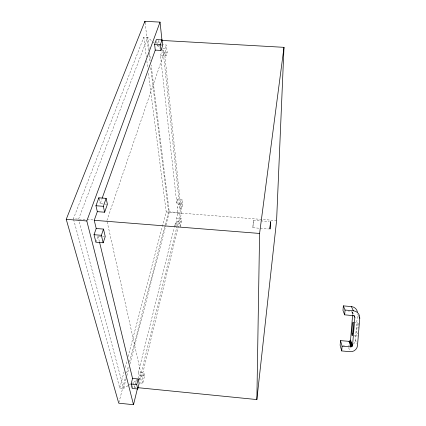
<?xml version="1.0" encoding="UTF-8"?>
<svg xmlns="http://www.w3.org/2000/svg" width="426" height="426" viewBox="0 0 426 426"><rect width="100%" height="100%" fill="white"/><g stroke="black" fill="none" stroke-linecap="round" stroke-linejoin="round"><path stroke-width="0.32" stroke-dasharray="2.13 1.6" d="M352.643 314.761L352.803 312.817L351.967 311.534L353.495 314.835M353.42 344.07A6.699 6.566 18.3 0 0 355.332 340.001L357.451 314.404M139.808 382.915L142.811 383.214L144.547 375.961L143.85 372.75L138.455 372.223L174.218 227.575M180.374 226.286L181.407 221.957L181.039 218.458L176.556 218.107L177.844 212.899L177.285 207.851L178.19 204.235L177.669 199.427L182.163 199.767L182.653 204.576L181.769 208.197L177.285 207.851M139.02 378.938L141.767 377.25L181.433 213.442L164.473 51.823L162.013 49.698M142.811 383.214L142.098 380.019L143.85 372.75M180.225 226.904L179.841 223.41L181.039 218.458M139.499 380.13L176.87 226.904M177.03 226.254L180.342 212.675L162.865 48.591M181.769 208.197L181.274 203.394L182.163 199.767M138.445 378.453L139.185 375.434L138.455 372.223M175.741 226.547L176.955 221.605L176.556 218.107M136.032 387.49L134.712 387.362L135.159 385.541M135.308 384.934L136.655 379.481M174.378 226.93L175.336 223.054L179.841 223.41M132.348 387.804L132.976 385.29M133.13 384.662L133.599 382.782L136.064 383.027M181.274 203.394L176.758 203.048L177.669 199.427M118.918 402.549L125.606 376.856M126.613 373L128.45 365.934M129.456 362.079L168.59 211.765L150.469 66.115M126.112 378.762L123.615 388.405L119.786 388.027L73.554 219.433M126.948 375.546L128.95 367.824M129.951 363.969L165.799 225.689M165.964 225.045L169.298 212.18L151.145 65.093M119.786 388.027L124.025 371.957M125.207 367.462L127.241 359.746M128.088 356.535L166.204 211.94L148.285 72.122M176.758 203.048L160.474 55.534L165.996 55.859L167.178 52.334L166.438 45.028L161.518 44.746M165.996 55.859L165.235 48.537L166.438 45.028M106.894 220.577L164.473 51.823M95.893 242.186L98.033 235.999L101.968 236.318M160.474 55.534L161.694 52.015L167.178 52.334M106.75 204.219L100.179 203.708L101.974 198.713M157.583 43.617L158.791 40.257L159.67 48.213M78.544 219.204L147.721 37.387L143.802 37.168L73.379 218.794L86.457 219.587M252.868 227.724L253.433 220.306L252.868 227.724L268.673 228.975M128.013 385.7L123.615 388.405L78.714 219.843M128.567 385.365L130.218 384.348M130.766 384.012L136.815 380.29M87.117 219.619L93.709 219.938M156.981 45.3L160.762 45.513M161.395 45.55L162.652 45.625M162.764 48.394L165.235 48.537M178.19 204.235L182.653 204.576M168.59 211.765L180.342 212.675M166.204 211.94L181.433 213.442M177.844 212.899L276.596 220.577M253.433 220.306L269.248 221.541M176.955 221.605L181.407 221.957M102.623 236.371L104.588 236.531M353.676 322.189L357.893 322.567M354.081 335.869L357.11 336.146M343.212 345.486L344.437 345.598M348.228 310.98L349.538 311.108M139.185 375.434L144.547 375.961M139.68 379.779L142.098 380.019M154.127 42.909L147.721 37.387L149.105 48.601M157.082 45.454L159.548 47.579M358.069 314.867L358.921 316.55M352.355 311.885L353.676 314.537M351.503 311.294L353.016 314.585M355.332 340.001L356.775 343.691M348.686 347.669L349.815 351.125M98.033 235.999L99.439 241.798M134.296 385.642L134.712 387.362M99.109 198.985L100.179 203.708M107.182 221.877L141.767 377.25M143.802 37.168L146.336 56.956M146.848 60.913L147.774 68.165M145.053 22.621L148.578 50.955M149.073 54.911L149.973 62.159M149.595 52.558L150.575 60.476M175.336 223.054L175.672 225.966M156.55 41.492L156.768 43.399M357.297 335.794A6.821 0.644 -86.2 0 1 356.764 331.204A6.821 0.644 -86.2 0 1 357.803 322.706A6.821 0.644 -86.2 0 1 358.218 328.217M357.835 332.839A6.821 0.644 -86.2 0 1 357.707 333.808M349.863 345.875A6.699 6.566 18.3 0 1 348.122 345.939"/><path stroke-width="0.64" d="M138.013 387.692L256.862 399.567L259.588 233.448L283.993 47.334L161.438 40.411M283.993 47.334L276.596 220.577L256.862 399.567M352.59 315.41L350.55 340.076L349.964 340.912L349.022 341.338L340.518 340.624L340.14 345.204L341.7 350.928L350.002 351.7A6.965 6.821 18.5 0 0 357.499 345.534L359.768 318.233L359.203 317.109M357.419 312.024A6.704 6.587 14.7 0 0 351.37 306.582L343.361 305.884L342.983 310.479L344.661 314.83L353.521 315.682L354.411 316.294L354.874 317.263L352.531 345.608L351.913 346.476L350.939 346.918L342.089 346.173L340.518 340.624M341.7 350.928L342.089 346.173M344.661 314.83L345.055 310.048L343.361 305.884M162.018 40.651L160.048 22.12L144.888 21.3L66.232 219.321L118.747 403.193L133.508 404.7L137.449 388.539M132.539 378.405L131.112 384.082L132.188 388.427L137.763 388.986L139.137 383.331L138.13 378.959L132.539 378.405L99.599 242.442M137.763 388.986L136.735 384.641L138.13 378.959M96.217 228.501L94.034 234.705L95.893 242.186L103.161 242.788L105.249 236.584L103.513 229.087L96.217 228.501L94.231 220.301L97.336 211.642L95.956 205.742L98.837 197.802L106.133 198.362L107.411 204.267L104.642 212.217L97.336 211.642M103.161 242.788L101.393 235.301L103.513 229.087M155.261 50.108L160.98 50.438L162.652 45.625L162.05 39.916L156.337 39.591L154.595 44.384L155.261 50.108L102.197 198.09M104.642 212.217L103.326 206.312L106.133 198.362M160.98 50.438L160.352 44.714L162.05 39.916M133.508 404.7L86.808 220.961L160.048 22.12M154.595 44.384L160.352 44.714M95.956 205.742L103.326 206.312M94.231 220.301L259.588 233.448M66.232 219.321L86.808 220.961M94.034 234.705L101.393 235.301M345.055 310.048L353.383 310.783A6.976 6.853 15 0 1 359.768 318.233M131.112 384.082L136.735 384.641M351.37 306.582L353.383 310.783M353.899 315.192L354.874 317.263M350.55 340.076L352.531 345.608M350.316 340.534L352.281 346.082M349.964 340.912L351.913 346.476M349.522 341.183L351.455 346.759M349.022 341.338L350.939 346.918M98.837 197.802L99.109 198.985M144.888 21.3L145.053 22.621M269.956 228.091L269.993 229.076L270.563 221.642L269.956 228.091M352.845 333.286A6.821 0.596 -86.2 0 0 353.223 322.216A6.821 0.596 -86.2 0 0 351.956 331.242A6.821 0.596 -86.2 0 0 352.845 333.286"/></g></svg>
